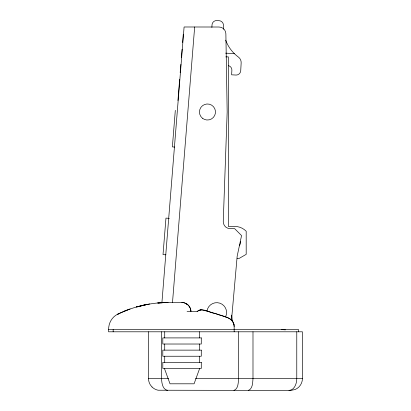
<?xml version="1.0" encoding="UTF-8"?>
<svg xmlns="http://www.w3.org/2000/svg" width="411" height="411" viewBox="0 0 411 411"><rect width="100%" height="100%" fill="white"/><g stroke="black" fill="none" stroke-linecap="round" stroke-linejoin="round"><path stroke-width="0.62" d="M108.653 329.509C108.463 323.21 111.956 316.999 117.664 314.199C131.612 307.392 146.943 303.498 162.432 302.63M211.881 27.434L212.019 24.881A4.583 4.583 0 0 1 216.592 20.55L219.13 20.684A4.583 4.583 0 0 1 223.456 25.503A36.656 36.656 0 0 0 223.445 29.232M175.317 110.354L172.379 146.891L174.66 147.076M177.942 100.546L179.643 79.405M180.182 72.685L180.855 64.332M181.395 57.617L182.068 49.263M182.607 42.544L183.28 34.19M161.888 302.994L184.092 26.987L219.006 27.013A6.874 6.874 0 0 1 225.875 33.774L227.17 112.018L223.255 221.508A6.874 6.874 0 0 0 230.119 228.629L234.624 228.629L241.56 235.58L237.178 256.125L231.65 318.648A6.874 6.874 0 0 1 231.234 320.472M172.507 302.409L194.66 26.992M199.659 368.456L194.074 383.807L170.01 383.807L164.421 368.456M187.087 311.641L197.121 311.641C202.382 306.925 209.631 313.048 215.4 313.552C220.99 316.105 228.408 316.203 232.523 321.268M127.246 310.028L117.664 314.199L118.27 314.199M123.798 311.404L130.102 308.974M198.251 310.69L201.041 309.837M136.544 306.919L147.344 304.381L136.544 306.919L138.45 306.637M143.09 305.25L149.707 303.97M233.926 390.45C238.385 388.796 238.257 382.543 238.58 378.536L238.58 331.8M248.336 390.45C252.796 388.796 252.662 382.543 252.991 378.536L252.991 331.8M158.25 302.907L166.393 302.491L165.124 302.681L181.79 302.475C186.353 302.388 190.534 306.174 190.904 310.721C190.514 306.169 186.358 302.414 181.79 302.475M137.166 306.745L138.435 306.56M139.704 306.375L140.978 306.19M288.974 390.45C294.666 390.085 296.799 383.376 296.773 378.536L296.773 331.8M166.393 302.491L157.696 302.953L168.135 302.475M225.778 56.888L228.316 56.888L228.316 226.42L234.732 226.42A16.034 16.034 0 0 1 246.189 231.234L246.189 254.358L239.027 258.493L237.126 258.493M148.525 331.8L148.525 378.536L168.608 378.536M195.569 378.536L302.429 378.536L302.429 331.8L108.571 331.8L108.571 329.509L298.509 329.509L298.509 331.8M225.577 53.153L234.357 53.63M281.648 329.591L285.424 329.848M169.383 218.375L165.957 218.102L163.023 254.589L165.88 254.82M167.693 390.45C162.499 389.541 161.718 382.857 161.549 378.536L161.549 331.8M186.82 303.981L185.947 303.477L187.539 304.51M234.157 331.8L234.157 326.493C234.208 322.753 231.712 319.188 228.203 317.909A229.097 229.097 0 0 0 202.5 309.997L201.195 309.837A5.497 5.497 0 0 0 197.121 311.641M152.039 386.987L150.549 385.179A11.811 11.672 90 0 1 148.52 378.536M233.505 323.097L233.957 324.567M190.771 309.817L190.504 308.81L190.951 311.641M231.614 315.109L232.503 322.049M199.361 331.8L199.361 337.909M199.361 344.022L199.361 350.131M199.361 356.239L199.361 362.348M164.719 331.8L164.719 337.909M164.719 344.022L164.719 350.131M164.719 356.239L164.719 362.348M113.153 329.509L113.153 331.8M232.138 320.75A9.165 9.165 0 0 1 234.157 326.493M207.005 310.978A9.849 9.849 0 0 1 219.777 303.148A9.849 9.849 0 0 1 225.511 316.989M228.316 65.668A4.423 4.423 0 0 1 231.876 70.245L231.629 74.817L236.155 75.059A4.583 4.583 0 0 0 240.728 70.723L241.154 62.95A6.874 6.874 0 0 0 238.359 57.037A36.656 36.656 0 0 1 225.66 40.155M240.332 241.57A5.672 5.672 0 0 1 239.32 245.788M302.429 378.536A11.878 11.765 -88.5 0 1 297.112 388.446L295.067 389.546L290.515 390.45L158.122 390.224A12.125 11.965 87.4 0 1 152.039 386.987M201.282 337.909L162.797 337.909L162.797 344.022L201.282 344.022L201.282 337.909M201.282 350.131L162.797 350.131L162.797 356.239L201.282 356.239L201.282 350.131M201.282 362.348L162.797 362.348L162.797 368.456L201.282 368.456L201.282 362.348M202.423 118.229A8.02 8.02 0 0 0 215.39 113.251A8.02 8.02 0 0 0 204.596 104.512A8.02 8.02 0 0 0 202.423 118.229"/></g></svg>
